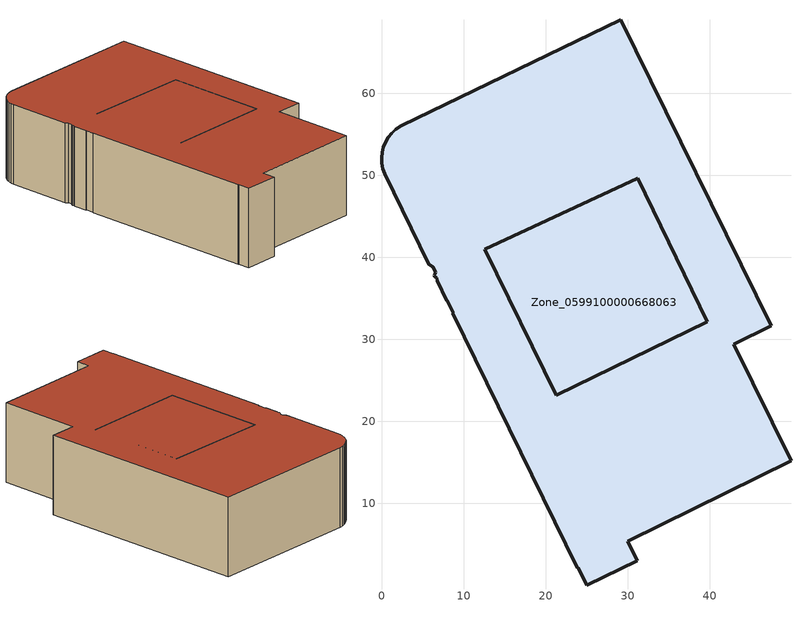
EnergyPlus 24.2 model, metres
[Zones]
Zone_0599100000668063
 floor ground (C_G): 6.59,37.53 6.52,37.63 6.43,37.8 6.59,38.2 6.25,38.86 5.78,39.15 0.39,50.16 0.16,50.79 0.03,51.45 0,52.12 0.07,52.78 0.23,53.43 0.49,54.05 0.84,54.62 1.26,55.14 1.76,55.58 2.43,56.01 29.17,68.93 47.53,31.64 42.92,29.43 49.92,15.17 29.99,5.39 31.17,2.98 25.02,0.04 23.97,2.17 23.87,2.17 8.69,33.19 8.75,33.22 8.02,34.72 7.97,34.67 6.77,37.13 6.74,37.49 z2.99; 21.27,23.18 39.73,32.15 31.25,49.63 12.56,40.95 z2.99
 wall outside (C_F): 47.53,31.64 29.17,68.93 2.43,56.01 1.76,55.58 1.26,55.14 0.84,54.62 0.49,54.05 0.23,53.43 0.07,52.78 0,52.12 0.03,51.45 0.16,50.79 0.39,50.16 5.78,39.15 6.25,38.86 6.59,38.2 6.43,37.8 6.52,37.63 6.59,37.53 6.74,37.49 6.77,37.13 7.97,34.67 8.02,34.72 8.75,33.22 8.69,33.19 23.87,2.17 23.97,2.17 25.02,0.04 31.17,2.98 29.99,5.39 49.92,15.17 42.92,29.43 47.53,31.64 / 12.56,40.95 31.25,49.63 39.73,32.15 21.27,23.18 12.56,40.95 z2.99:18.4
 roof outside (C_R): 6.52,37.63 6.59,37.53 6.74,37.49 6.77,37.13 7.97,34.67 8.02,34.72 8.75,33.22 8.69,33.19 23.87,2.17 23.97,2.17 25.02,0.04 31.17,2.98 29.99,5.39 49.92,15.17 42.92,29.43 47.53,31.64 29.17,68.93 2.43,56.01 1.76,55.58 1.26,55.14 0.84,54.62 0.49,54.05 0.23,53.43 0.07,52.78 0,52.12 0.03,51.45 0.16,50.79 0.39,50.16 5.78,39.15 6.25,38.86 6.59,38.2 6.43,37.8 z18.4; 39.73,32.15 21.27,23.18 12.56,40.95 31.25,49.63 z18.4
[BUILDING]
Pand.0599100000668063: North Axis=0; Terrain=City; Loads Convergence Tolerance Value=0.04; Temperature Convergence Tolerance Value=0.4; Solar Distribution=FullExterior; Maximum Number of Warmup Days=25; Minimum Number of Warmup Days=1
[Site:Location]
Rotterdam.The.Hague.AP_ZH_NLD Design_Conditions: Latitude=51.96; Longitude=4.45; Time Zone=1; Elevation=-4.5
[SITE:GROUNDTEMPERATURE:BUILDINGSURFACE]
18, 18, 18, 18, 18, 18, 18, 18, 18, 18, 18, 18
[MATERIAL] Thermal Absorptance=0.9; Solar Absorptance=0.7; Visible Absorptance=0.7
Name | Roughness | Thickness | Conductivity | Density | Specific Heat
G.TC.1946 | MediumSmooth | 0.15 | 1 | 540 | 1210
F.TC.1946 | Rough | 0.3 | 0.857143 | 1920 | 840
R.TC.1946 | MediumRough | 0.2 | 0.909091 | 1500 | 1000
[CONSTRUCTION]
C_G: G.TC.1946
C_F: F.TC.1946
C_R: R.TC.1946
[ZONE]
Zone_0599100000668063: Type=1; Multiplier=1; Ceiling Height=Autocalculate; Volume=Autocalculate; Floor Area=autocalculate; Part of Total Floor Area=Yes
[ZONEINFILTRATION:DESIGNFLOWRATE]
Infil_Zone_0599100000668063: Zone or ZoneList or Space or SpaceList=Zone_0599100000668063; Schedule=AlwaysOn; Design Flow Rate Calculation Method=Flow/Area; Flow Rate per Floor Area=0.003; Constant Term Coefficient=1; Temperature Term Coefficient=0; Velocity Term Coefficient=0; Velocity Squared Term Coefficient=0
[HVACTEMPLATE:ZONE:IDEALLOADSAIRSYSTEM]
Zone_0599100000668063: Maximum Heating Supply Air Temperature=50; Minimum Cooling Supply Air Temperature=13; Maximum Heating Supply Air Humidity Ratio=0.0156; Minimum Cooling Supply Air Humidity Ratio=0.0077; Heating Limit=NoLimit; Cooling Limit=NoLimit; Dehumidification Control Type=ConstantSensibleHeatRatio; Cooling Sensible Heat Ratio=0.7; Dehumidification Setpoint=60; Humidification Control Type=None; Humidification Setpoint=30; Outdoor Air Method=None; Outdoor Air Flow Rate per Person=0.00944; Outdoor Air Flow Rate per Zone Floor Area=0; Outdoor Air Flow Rate per Zone=0; Demand Controlled Ventilation Type=None; Outdoor Air Economizer Type=NoEconomizer; Heat Recovery Type=None; Sensible Heat Recovery Effectiveness=0.7; Latent Heat Recovery Effectiveness=0.65
[ZONECONTROL:THERMOSTAT]
ThermostatControl_Zone_0599100000668063: Zone or ZoneList=Zone_0599100000668063; Control Type Schedule=DualSetpointControlType; Control 1=Thermostat_Zone_0599100000668063; Temperature Difference Between Cutout And Setpoint=0
[THERMOSTATSETPOINT:DUALSETPOINT]
Thermostat_Zone_0599100000668063: Heating Setpoint Temperature Schedule=HeatingSetpoint_Zone_0599100000668063; Cooling Setpoint Temperature Schedule=CoolingSetpoint_Zone_0599100000668063
[SCHEDULE:COMPACT]
HeatingSetpoint_Zone_0599100000668063: Through: 12/31, For: AllDays, Until: 24:00, 21
CoolingSetpoint_Zone_0599100000668063: Through: 12/31, For: AllDays, Until: 24:00, 24
DualSetpointControlType: Through: 12/31, For: AllDays, Until: 24:00, 4
AlwaysOn: Through: 12/31, For: AllDays, Until: 24:00, 1
